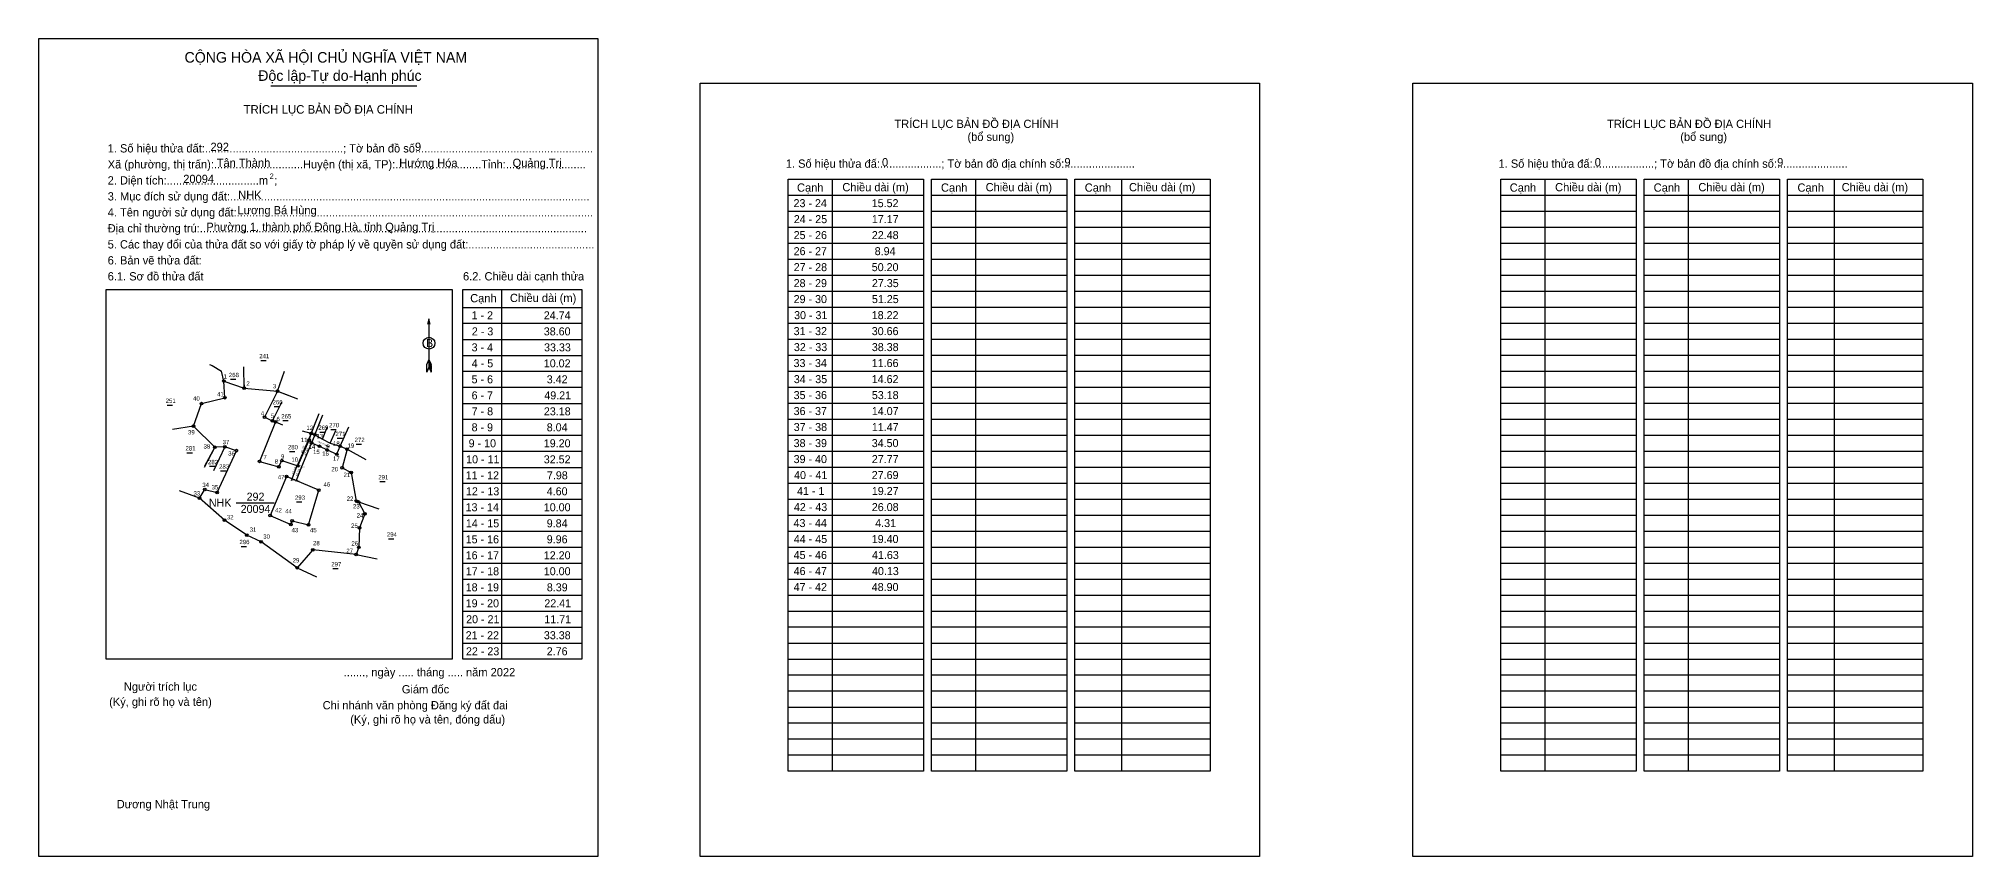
# Model space of a CAD drawing. Extents: x 537810 to 556033, y 1835585 to 1844419.
# Drawn here: x 539531 to 541757, y 1835979 to 1836921 of the extents above; entities that cross this region are included whole.
import ezdxf

# ---------------------------------------------------------------- set-up
doc = ezdxf.new("R2010")
doc.units = 0
for name, color, linetype in [('Level 1', 7, 'Continuous'), ('Level 10', 7, 'Continuous'), ('Level 11', 7, 'Continuous'), ('Level 12', 7, 'Continuous'), ('Level 13', 7, 'Continuous'), ('Level 2', 7, 'Continuous'), ('Level 23', 7, 'Continuous'), ('Level 27', 7, 'Continuous'), ('Level 32', 7, 'Continuous'), ('Level 36', 7, 'Continuous'), ('Level 4', 7, 'Continuous'), ('Level 52', 7, 'Continuous'), ('Level 6', 7, 'Continuous'), ('Level 7', 7, 'Continuous'), ('Level 9', 7, 'Continuous')]:
    doc.layers.add(name, color=color, linetype=linetype)

msp = doc.modelspace()

# ---------------------------------------------------------------- linework, layer by layer
at = {"layer": 'Level 1'}
for p, q in [((539531.3, 1836921.2), (539531.3, 1836921.2)), ((540292.8, 1836869.8), (540292.8, 1836869.8)), ((540444.6, 1836759.4), (540444.6, 1836077.6)), ((540609.6, 1836759.4), (540609.6, 1836077.6)), ((540777.6, 1836759.4), (540777.6, 1836077.6)), ((541265, 1836759.4), (541265, 1836077.6)), ((541430, 1836759.4), (541430, 1836077.6)), ((541598, 1836759.4), (541598, 1836077.6)), ((540394, 1836740.9), (540549.6, 1836740.9)), ((540558.9, 1836740.9), (540714.6, 1836740.9)), ((540723.9, 1836740.9), (540879.6, 1836740.9)), ((541214.3, 1836740.9), (541370, 1836740.9)), ((541379.3, 1836740.9), (541535, 1836740.9)), ((541544.3, 1836740.9), (541699.9, 1836740.9)), ((540394, 1836722.5), (540549.6, 1836722.5)), ((540394, 1836704.1), (540549.6, 1836704.1)), ((540558.9, 1836722.5), (540714.6, 1836722.5)), ((540558.9, 1836704.1), (540714.6, 1836704.1)), ((540723.9, 1836722.5), (540879.6, 1836722.5)), ((540723.9, 1836704.1), (540879.6, 1836704.1)), ((541214.3, 1836722.5), (541370, 1836722.5)), ((541214.3, 1836704.1), (541370, 1836704.1)), ((541379.3, 1836722.5), (541535, 1836722.5)), ((541379.3, 1836704.1), (541535, 1836704.1)), ((541544.3, 1836722.5), (541699.9, 1836722.5)), ((541544.3, 1836704.1), (541699.9, 1836704.1)), ((540394, 1836685.7), (540549.6, 1836685.7)), ((540558.9, 1836685.7), (540714.6, 1836685.7)), ((540723.9, 1836685.7), (540879.6, 1836685.7)), ((541214.3, 1836685.7), (541370, 1836685.7)), ((541379.3, 1836685.7), (541535, 1836685.7)), ((541544.3, 1836685.7), (541699.9, 1836685.7)), ((540394, 1836667.2), (540549.6, 1836667.2)), ((540558.9, 1836667.2), (540714.6, 1836667.2)), ((540723.9, 1836667.2), (540879.6, 1836667.2)), ((541214.3, 1836667.2), (541370, 1836667.2)), ((541379.3, 1836667.2), (541535, 1836667.2)), ((541544.3, 1836667.2), (541699.9, 1836667.2)), ((540394, 1836648.8), (540549.6, 1836648.8)), ((540558.9, 1836648.8), (540714.6, 1836648.8)), ((540723.9, 1836648.8), (540879.6, 1836648.8)), ((541214.3, 1836648.8), (541370, 1836648.8)), ((541379.3, 1836648.8), (541535, 1836648.8)), ((541544.3, 1836648.8), (541699.9, 1836648.8)), ((539608.8, 1836632.3), (539608.8, 1836632.3)), ((540063.9, 1836632.3), (540063.9, 1836206.3)), ((540394, 1836630.4), (540549.6, 1836630.4)), ((540558.9, 1836630.4), (540714.6, 1836630.4)), ((540723.9, 1836630.4), (540879.6, 1836630.4)), ((541214.3, 1836630.4), (541370, 1836630.4)), ((541379.3, 1836630.4), (541535, 1836630.4)), ((541544.3, 1836630.4), (541699.9, 1836630.4)), ((539980.5, 1836598.3), (539980.5, 1836542.6)), ((540019.7, 1836611.7), (540156.3, 1836611.7)), ((540019.7, 1836593.3), (540156.3, 1836593.3)), ((540394, 1836612), (540549.6, 1836612)), ((540394, 1836593.5), (540549.6, 1836593.5)), ((540558.9, 1836612), (540714.6, 1836612)), ((540558.9, 1836593.5), (540714.6, 1836593.5)), ((540723.9, 1836612), (540879.6, 1836612)), ((540723.9, 1836593.5), (540879.6, 1836593.5)), ((541214.3, 1836612), (541370, 1836612)), ((541214.3, 1836593.5), (541370, 1836593.5)), ((541379.3, 1836612), (541535, 1836612)), ((541379.3, 1836593.5), (541535, 1836593.5)), ((541544.3, 1836612), (541699.9, 1836612)), ((541544.3, 1836593.5), (541699.9, 1836593.5)), ((540019.7, 1836574.8), (540156.3, 1836574.8)), ((540394, 1836575.1), (540549.6, 1836575.1)), ((540558.9, 1836575.1), (540714.6, 1836575.1)), ((540723.9, 1836575.1), (540879.6, 1836575.1)), ((541214.3, 1836575.1), (541370, 1836575.1)), ((541379.3, 1836575.1), (541535, 1836575.1)), ((541544.3, 1836575.1), (541699.9, 1836575.1)), ((539978.1, 1836536.9), (539978.2, 1836546.1)), ((539980.5, 1836551.8), (539978.2, 1836546.1)), ((539980.5, 1836551.8), (539982.9, 1836546.1)), ((539980.5, 1836551), (539982.9, 1836545.3)), ((539980.5, 1836550.2), (539982.9, 1836544.5)), ((539980.5, 1836549.4), (539982.9, 1836543.6)), ((539980.5, 1836548.5), (539982.9, 1836542.8)), ((539980.5, 1836547.7), (539982.9, 1836542)), ((539980.5, 1836546.9), (539982.9, 1836541.1)), ((539980.5, 1836546.2), (539983, 1836540.3)), ((539983, 1836536.9), (539982.9, 1836546.1)), ((540019.7, 1836556.4), (540156.3, 1836556.4)), ((540394, 1836556.7), (540549.6, 1836556.7)), ((540558.9, 1836556.7), (540714.6, 1836556.7)), ((540723.9, 1836556.7), (540879.6, 1836556.7)), ((541214.3, 1836556.7), (541370, 1836556.7)), ((541379.3, 1836556.7), (541535, 1836556.7)), ((541544.3, 1836556.7), (541699.9, 1836556.7)), ((539980.5, 1836542.6), (539978.1, 1836536.9)), ((539980.5, 1836545.4), (539983, 1836539.5)), ((539980.5, 1836544.6), (539983, 1836538.7)), ((539980.5, 1836543.8), (539983, 1836537.9)), ((539980.5, 1836542.6), (539983, 1836536.9)), ((540019.7, 1836538), (540156.3, 1836538)), ((540394, 1836538.3), (540549.6, 1836538.3)), ((540558.9, 1836538.3), (540714.6, 1836538.3)), ((540723.9, 1836538.3), (540879.6, 1836538.3)), ((541214.3, 1836538.3), (541370, 1836538.3)), ((541379.3, 1836538.3), (541535, 1836538.3)), ((541544.3, 1836538.3), (541699.9, 1836538.3)), ((540019.7, 1836519.6), (540156.3, 1836519.6)), ((540019.7, 1836501.1), (540156.3, 1836501.1)), ((540394, 1836519.8), (540549.6, 1836519.8)), ((540394, 1836501.4), (540549.6, 1836501.4)), ((540558.9, 1836519.8), (540714.6, 1836519.8)), ((540558.9, 1836501.4), (540714.6, 1836501.4)), ((540723.9, 1836519.8), (540879.6, 1836519.8)), ((540723.9, 1836501.4), (540879.6, 1836501.4)), ((541214.3, 1836519.8), (541370, 1836519.8)), ((541214.3, 1836501.4), (541370, 1836501.4)), ((541379.3, 1836519.8), (541535, 1836519.8)), ((541379.3, 1836501.4), (541535, 1836501.4)), ((541544.3, 1836519.8), (541699.9, 1836519.8)), ((541544.3, 1836501.4), (541699.9, 1836501.4)), ((540019.7, 1836482.7), (540156.3, 1836482.7)), ((540394, 1836483), (540549.6, 1836483)), ((540558.9, 1836483), (540714.6, 1836483)), ((540723.9, 1836483), (540879.6, 1836483)), ((541214.3, 1836483), (541370, 1836483)), ((541379.3, 1836483), (541535, 1836483)), ((541544.3, 1836483), (541699.9, 1836483)), ((540019.7, 1836464.3), (540156.3, 1836464.3)), ((540394, 1836464.6), (540549.6, 1836464.6)), ((540558.9, 1836464.6), (540714.6, 1836464.6)), ((540723.9, 1836464.6), (540879.6, 1836464.6)), ((541214.3, 1836464.6), (541370, 1836464.6)), ((541379.3, 1836464.6), (541535, 1836464.6)), ((541544.3, 1836464.6), (541699.9, 1836464.6)), ((540019.7, 1836445.9), (540156.3, 1836445.9)), ((540394, 1836446.1), (540549.6, 1836446.1)), ((540558.9, 1836446.1), (540714.6, 1836446.1)), ((540723.9, 1836446.1), (540879.6, 1836446.1)), ((541214.3, 1836446.1), (541370, 1836446.1)), ((541379.3, 1836446.1), (541535, 1836446.1)), ((541544.3, 1836446.1), (541699.9, 1836446.1)), ((540019.7, 1836427.4), (540156.3, 1836427.4)), ((540394, 1836427.7), (540549.6, 1836427.7)), ((540558.9, 1836427.7), (540714.6, 1836427.7)), ((540723.9, 1836427.7), (540879.6, 1836427.7)), ((541214.3, 1836427.7), (541370, 1836427.7)), ((541379.3, 1836427.7), (541535, 1836427.7)), ((541544.3, 1836427.7), (541699.9, 1836427.7)), ((540019.7, 1836409), (540156.3, 1836409)), ((540019.7, 1836390.6), (540156.3, 1836390.6)), ((540394, 1836409.3), (540549.6, 1836409.3)), ((540394, 1836390.9), (540549.6, 1836390.9)), ((540558.9, 1836409.3), (540714.6, 1836409.3)), ((540558.9, 1836390.9), (540714.6, 1836390.9)), ((540723.9, 1836409.3), (540879.6, 1836409.3)), ((540723.9, 1836390.9), (540879.6, 1836390.9)), ((541214.3, 1836409.3), (541370, 1836409.3)), ((541214.3, 1836390.9), (541370, 1836390.9)), ((541379.3, 1836409.3), (541535, 1836409.3)), ((541379.3, 1836390.9), (541535, 1836390.9)), ((541544.3, 1836409.3), (541699.9, 1836409.3)), ((541544.3, 1836390.9), (541699.9, 1836390.9)), ((540019.7, 1836372.2), (540156.3, 1836372.2)), ((540394, 1836372.4), (540549.6, 1836372.4)), ((540558.9, 1836372.4), (540714.6, 1836372.4)), ((540723.9, 1836372.4), (540879.6, 1836372.4)), ((541214.3, 1836372.4), (541370, 1836372.4)), ((541379.3, 1836372.4), (541535, 1836372.4)), ((541544.3, 1836372.4), (541699.9, 1836372.4)), ((540019.7, 1836353.7), (540156.3, 1836353.7)), ((540394, 1836354), (540549.6, 1836354)), ((540558.9, 1836354), (540714.6, 1836354)), ((540723.9, 1836354), (540879.6, 1836354)), ((541214.3, 1836354), (541370, 1836354)), ((541379.3, 1836354), (541535, 1836354)), ((541544.3, 1836354), (541699.9, 1836354)), ((540019.7, 1836335.3), (540156.3, 1836335.3)), ((540394, 1836335.6), (540549.6, 1836335.6)), ((540558.9, 1836335.6), (540714.6, 1836335.6)), ((540723.9, 1836335.6), (540879.6, 1836335.6)), ((541214.3, 1836335.6), (541370, 1836335.6)), ((541379.3, 1836335.6), (541535, 1836335.6)), ((541544.3, 1836335.6), (541699.9, 1836335.6)), ((540019.7, 1836316.9), (540156.3, 1836316.9)), ((540394, 1836317.2), (540549.6, 1836317.2)), ((540558.9, 1836317.2), (540714.6, 1836317.2)), ((540723.9, 1836317.2), (540879.6, 1836317.2)), ((541214.3, 1836317.2), (541370, 1836317.2)), ((541379.3, 1836317.2), (541535, 1836317.2)), ((541544.3, 1836317.2), (541699.9, 1836317.2)), ((540019.7, 1836298.5), (540156.3, 1836298.5)), ((540019.7, 1836280), (540156.3, 1836280)), ((540394, 1836298.7), (540549.6, 1836298.7)), ((540394, 1836280.3), (540549.6, 1836280.3)), ((540558.9, 1836298.7), (540714.6, 1836298.7)), ((540558.9, 1836280.3), (540714.6, 1836280.3)), ((540723.9, 1836298.7), (540879.6, 1836298.7)), ((540723.9, 1836280.3), (540879.6, 1836280.3)), ((541214.3, 1836298.7), (541370, 1836298.7)), ((541214.3, 1836280.3), (541370, 1836280.3)), ((541379.3, 1836298.7), (541535, 1836298.7)), ((541379.3, 1836280.3), (541535, 1836280.3)), ((541544.3, 1836298.7), (541699.9, 1836298.7)), ((541544.3, 1836280.3), (541699.9, 1836280.3)), ((540019.7, 1836261.6), (540156.3, 1836261.6)), ((540394, 1836261.9), (540549.6, 1836261.9)), ((540558.9, 1836261.9), (540714.6, 1836261.9)), ((540723.9, 1836261.9), (540879.6, 1836261.9)), ((541214.3, 1836261.9), (541370, 1836261.9)), ((541379.3, 1836261.9), (541535, 1836261.9)), ((541544.3, 1836261.9), (541699.9, 1836261.9)), ((540019.7, 1836243.2), (540156.3, 1836243.2)), ((540394, 1836243.5), (540549.6, 1836243.5)), ((540558.9, 1836243.5), (540714.6, 1836243.5)), ((540723.9, 1836243.5), (540879.6, 1836243.5)), ((541214.3, 1836243.5), (541370, 1836243.5)), ((541379.3, 1836243.5), (541535, 1836243.5)), ((541544.3, 1836243.5), (541699.9, 1836243.5)), ((540019.7, 1836224.8), (540156.3, 1836224.8)), ((540394, 1836225), (540549.6, 1836225)), ((540558.9, 1836225), (540714.6, 1836225)), ((540723.9, 1836225), (540879.6, 1836225)), ((541214.3, 1836225), (541370, 1836225)), ((541379.3, 1836225), (541535, 1836225)), ((541544.3, 1836225), (541699.9, 1836225)), ((540007.4, 1836206.3), (540007.4, 1836206.3)), ((540394, 1836206.6), (540549.6, 1836206.6)), ((540558.9, 1836206.6), (540714.6, 1836206.6)), ((540723.9, 1836206.6), (540879.6, 1836206.6)), ((541214.3, 1836206.6), (541370, 1836206.6)), ((541379.3, 1836206.6), (541535, 1836206.6)), ((541544.3, 1836206.6), (541699.9, 1836206.6)), ((540394, 1836188.2), (540549.6, 1836188.2)), ((540394, 1836169.8), (540549.6, 1836169.8)), ((540558.9, 1836188.2), (540714.6, 1836188.2)), ((540558.9, 1836169.8), (540714.6, 1836169.8)), ((540723.9, 1836188.2), (540879.6, 1836188.2)), ((540723.9, 1836169.8), (540879.6, 1836169.8)), ((541214.3, 1836188.2), (541370, 1836188.2)), ((541214.3, 1836169.8), (541370, 1836169.8)), ((541379.3, 1836188.2), (541535, 1836188.2)), ((541379.3, 1836169.8), (541535, 1836169.8)), ((541544.3, 1836188.2), (541699.9, 1836188.2)), ((541544.3, 1836169.8), (541699.9, 1836169.8)), ((540394, 1836151.3), (540549.6, 1836151.3)), ((540558.9, 1836151.3), (540714.6, 1836151.3)), ((540723.9, 1836151.3), (540879.6, 1836151.3)), ((541214.3, 1836151.3), (541370, 1836151.3)), ((541379.3, 1836151.3), (541535, 1836151.3)), ((541544.3, 1836151.3), (541699.9, 1836151.3)), ((540394, 1836132.9), (540549.6, 1836132.9)), ((540558.9, 1836132.9), (540714.6, 1836132.9)), ((540723.9, 1836132.9), (540879.6, 1836132.9)), ((541214.3, 1836132.9), (541370, 1836132.9)), ((541379.3, 1836132.9), (541535, 1836132.9)), ((541544.3, 1836132.9), (541699.9, 1836132.9)), ((540394, 1836114.5), (540549.6, 1836114.5)), ((540558.9, 1836114.5), (540714.6, 1836114.5)), ((540723.9, 1836114.5), (540879.6, 1836114.5)), ((541214.3, 1836114.5), (541370, 1836114.5)), ((541379.3, 1836114.5), (541535, 1836114.5)), ((541544.3, 1836114.5), (541699.9, 1836114.5)), ((540394, 1836096.1), (540549.6, 1836096.1)), ((540558.9, 1836096.1), (540714.6, 1836096.1)), ((540723.9, 1836096.1), (540879.6, 1836096.1)), ((541214.3, 1836096.1), (541370, 1836096.1)), ((541379.3, 1836096.1), (541535, 1836096.1)), ((541544.3, 1836096.1), (541699.9, 1836096.1)), ((540175.1, 1835979.3), (540175.1, 1835979.3)), ((540936.7, 1835979.3), (540936.7, 1835979.3))]:
    msp.add_line(p, q, dxfattribs=at)
for points in [[(540394, 1836759.4), (540549.6, 1836759.4), (540549.6, 1836077.6), (540394, 1836077.6)], [(540558.9, 1836759.4), (540714.6, 1836759.4), (540714.6, 1836077.6), (540558.9, 1836077.6)], [(540723.9, 1836759.4), (540879.6, 1836759.4), (540879.6, 1836077.6), (540723.9, 1836077.6)], [(541214.3, 1836759.4), (541370, 1836759.4), (541370, 1836077.6), (541214.3, 1836077.6)], [(541379.3, 1836759.4), (541535, 1836759.4), (541535, 1836077.6), (541379.3, 1836077.6)], [(541544.3, 1836759.4), (541699.9, 1836759.4), (541699.9, 1836077.6), (541544.3, 1836077.6)], [(539608.8, 1836632.3), (540007.4, 1836632.3), (540007.4, 1836206.3), (539608.8, 1836206.3)], [(540019.7, 1836632.3), (540156.3, 1836632.3), (540156.3, 1836206.3), (540019.7, 1836206.3)]]:
    msp.add_lwpolyline(points, close=True, dxfattribs=at)
msp.add_lwpolyline([(539982.1, 1836592.4), (539980.5, 1836598.3), (539979, 1836592.4)], dxfattribs=at)
msp.add_circle((539980.6, 1836570.4), 6.8, dxfattribs=at)
at = {"layer": 'Level 10'}
for p, q in [((539844.8, 1836466.5), (539828.6, 1836428.4)), ((539849.2, 1836465), (539833.2, 1836426.2)), ((539849.2, 1836465), (539857.8, 1836459.8)), ((539857.8, 1836459.8), (539866.8, 1836455.2)), ((539734.1, 1836450.5), (539721.6, 1836427.4)), ((539745.5, 1836451.1), (539732.5, 1836423.4)), ((539866.8, 1836455.2), (539878.4, 1836451.6)), ((539822.4, 1836412.1), (539828.6, 1836428.4)), ((539833.2, 1836426.2), (539827.2, 1836411))]:
    msp.add_line(p, q, dxfattribs=at)
for points in [[(539745.7, 1836507.6), (539744.4, 1836526.8), (539767.8, 1836518.7), (539806.2, 1836515.1), (539791.4, 1836485.2), (539800.5, 1836481), (539803.8, 1836479.9), (539785.4, 1836434.3), (539807.7, 1836427.9), (539811.3, 1836435.1), (539829.5, 1836429), (539842.6, 1836458.8), (539844.8, 1836466.5), (539849.2, 1836465), (539845.4, 1836455.7), (539854.4, 1836451.6), (539863.4, 1836447.4), (539874.5, 1836442.4), (539878.4, 1836451.6), (539886.2, 1836448.4), (539880.5, 1836426.8), (539890.9, 1836421.5), (539896.9, 1836388.6), (539899.4, 1836387.5), (539906.7, 1836373.8), (539900.6, 1836357.8), (539899.7, 1836335.3), (539896.7, 1836326.9), (539846.8, 1836332.4), (539828.8, 1836311.8), (539787.2, 1836341.7), (539770.7, 1836349.3), (539745.3, 1836366.5), (539716.4, 1836391.8), (539722.4, 1836401.8), (539736.6, 1836398.4), (539758.8, 1836446.6), (539745.5, 1836451.1), (539734.1, 1836450.5), (539709.5, 1836474.7), (539718.8, 1836500.8)], [(539797.7, 1836371.9), (539821.6, 1836361.6), (539823, 1836365.7), (539841.9, 1836361.1), (539853.6, 1836401.1), (539816.7, 1836416.9)]]:
    msp.add_lwpolyline(points, close=True, dxfattribs=at)
at = {"layer": 'Level 11'}
for centre in [(539744.4, 1836526.8), (539718.8, 1836500.8), (539745.7, 1836507.6), (539745.7, 1836507.6), (539767.8, 1836518.7), (539806.2, 1836515.1), (539791.4, 1836485.2), (539800.5, 1836481), (539803.8, 1836479.9), (539709.5, 1836474.7), (539842.6, 1836458.8), (539844.8, 1836466.5), (539845.4, 1836455.7), (539849.2, 1836465), (539734.1, 1836450.5), (539745.5, 1836451.1), (539758.8, 1836446.6), (539785.4, 1836434.3), (539811.3, 1836435.1), (539854.4, 1836451.6), (539863.4, 1836447.4), (539874.5, 1836442.4), (539878.4, 1836451.6), (539886.2, 1836448.4), (539807.7, 1836427.9), (539816.7, 1836416.9), (539829.5, 1836429), (539880.5, 1836426.8), (539890.9, 1836421.5), (539716.4, 1836391.8), (539722.4, 1836401.8), (539736.6, 1836398.4), (539853.6, 1836401.1), (539896.9, 1836388.6), (539745.3, 1836366.5), (539797.7, 1836371.9), (539797.7, 1836371.9), (539899.4, 1836387.5), (539906.7, 1836373.8), (539770.7, 1836349.3), (539821.6, 1836361.6), (539823, 1836365.7), (539841.9, 1836361.1), (539900.6, 1836357.8), (539787.2, 1836341.7), (539846.8, 1836332.4), (539896.7, 1836326.9), (539899.7, 1836335.3), (539828.8, 1836311.8)]:
    msp.add_circle(centre, 1.54, dxfattribs=at)
at = {"layer": 'Level 13'}
for p, q in [((539798.4, 1836866.7), (539966.5, 1836866.7)), ((539862.2, 1836452.7), (539865.7, 1836451.1))]:
    msp.add_line(p, q, dxfattribs=at)
at = {"layer": 'Level 2'}
for points in [[(539531.3, 1836921.2), (540175.1, 1836921.2), (540175.1, 1835979.3), (539531.3, 1835979.3)], [(540292.8, 1836869.8), (540936.7, 1836869.8), (540936.7, 1835979.3), (540292.8, 1835979.3)], [(541113.2, 1836869.8), (541757.1, 1836869.8), (541757.1, 1835979.3), (541113.2, 1835979.3)]]:
    msp.add_lwpolyline(points, close=True, dxfattribs=at)
at = {"layer": 'Level 23'}
for p, q in [((539850.4, 1836480.4), (539844.8, 1836466.5)), ((539849.2, 1836465), (539854.8, 1836478.9))]:
    msp.add_line(p, q, dxfattribs=at)
msp.add_lwpolyline([(539806.2, 1836515.1), (539815.5, 1836511.6), (539820.3, 1836509.8)], dxfattribs=at)
at = {"layer": 'Level 27'}
for p, q in [((539744.4, 1836526.8), (539741.8, 1836538.3)), ((539767.8, 1836518.7), (539767.4, 1836543.2)), ((539806.2, 1836515.1), (539814.3, 1836538.3)), ((539800.5, 1836481), (539811.4, 1836503.1)), ((539806.2, 1836515.1), (539829.2, 1836506.4)), ((539803.8, 1836479.9), (539812.1, 1836476.4)), ((539844.8, 1836466.5), (539854, 1836489.3)), ((539849.2, 1836465), (539858.4, 1836487.7)), ((539709.5, 1836474.7), (539685.2, 1836470.9)), ((539844.8, 1836466.5), (539835.1, 1836469.2)), ((539857.8, 1836459.8), (539863.8, 1836474.3)), ((539866.8, 1836455.2), (539873.3, 1836469.9)), ((539878.4, 1836451.6), (539888.3, 1836474)), ((539734.1, 1836450.5), (539722.3, 1836428.9)), ((539886.2, 1836448.4), (539907.7, 1836436.6)), ((539716.4, 1836391.8), (539693.5, 1836400.5)), ((539899.4, 1836387.5), (539922.7, 1836379.7)), ((539896.7, 1836326.9), (539920.8, 1836322.1)), ((539828.8, 1836311.8), (539851.1, 1836301.4))]:
    msp.add_line(p, q, dxfattribs=at)
at = {"layer": 'Level 32'}
msp.add_line((539767.7, 1836522.6), (539767.8, 1836518.7), dxfattribs=at)
msp.add_lwpolyline([(539728, 1836546), (539730.8, 1836544.8), (539741.8, 1836538.3)], dxfattribs=at)
at = {"layer": 'Level 7'}
for p, q in [((539844.4, 1836465.8), (539844.4, 1836465.8)), ((539848.7, 1836463.9), (539848.7, 1836463.9)), ((539822.4, 1836412.1), (539822.4, 1836412.1)), ((539828.6, 1836428.4), (539828.6, 1836428.4)), ((539833.2, 1836426.2), (539833.2, 1836426.2)), ((539827.2, 1836411), (539827.2, 1836411))]:
    msp.add_line(p, q, dxfattribs=at)
at = {"layer": 'Level 9'}
for p, q in [((539787, 1836550.5), (539793.3, 1836550.5)), ((539752, 1836528.9), (539758.3, 1836528.9)), ((539679.2, 1836499.1), (539685.5, 1836499.1)), ((539802.2, 1836497.6), (539808.6, 1836497.6)), ((539812.2, 1836481.2), (539818.5, 1836481.2)), ((539854.9, 1836468.1), (539861.2, 1836468.1)), ((539867.4, 1836471), (539873.7, 1836471)), ((539874.7, 1836460.9), (539881, 1836460.9)), ((539702, 1836444.3), (539708.3, 1836444.3)), ((539819.9, 1836445.6), (539826.3, 1836445.6)), ((539896.7, 1836454.1), (539903, 1836454.1)), ((539728, 1836428.6), (539734.3, 1836428.6)), ((539740.7, 1836423.4), (539747, 1836423.4)), ((539923.9, 1836411.1), (539930.3, 1836411.1)), ((539758.6, 1836386.6), (539802.4, 1836386.6)), ((539827.9, 1836387.6), (539834.3, 1836387.6)), ((539764.2, 1836336.4), (539770.5, 1836336.4)), ((539933.8, 1836345), (539940.1, 1836345)), ((539869.7, 1836310.8), (539876, 1836310.8))]:
    msp.add_line(p, q, dxfattribs=at)

# ---------------------------------------------------------------- texts
at = {"layer": 'Level 1'}
for s, height, p in [('TRÍCH LỤC BẢN ĐỒ ĐỊA CHÍNH', 9.827, (539767.1, 1836834.8)), ('TRÍCH LỤC BẢN ĐỒ ĐỊA CHÍNH', 9.52, (540516.3, 1836818.3)), ('(bổ sung)', 9.52, (540600.4, 1836803.4)), ('TRÍCH LỤC BẢN ĐỒ ĐỊA CHÍNH', 9.52, (541336.6, 1836818.3)), ('(bổ sung)', 9.52, (541420.9, 1836803.4)), ('1. Số hiệu thửa đất:.............................................; Tờ bản đồ số:.........................................................', 9.5197, (539610.7, 1836790.1)), ('Xã (phường, thị trấn):.............................Huyện (thị xã, TP):............................Tỉnh:..........................', 9.5197, (539610.7, 1836771.7)), ('1. Số hiệu thửa đấ:....................; Tờ bản đồ địa chính số:.......................', 9.52, (540391.3, 1836772.5)), ('1. Số hiệu thửa đấ:....................; Tờ bản đồ địa chính số:.......................', 9.52, (541211.7, 1836772.5)), ('2. Diện tích:..............................m  ;', 9.52, (539610.7, 1836753.2)), ('2', 6.14, (539797.1, 1836759.7)), ('Cạnh', 9.52, (540404.2, 1836744.9)), ('Chiều dài (m)', 9.52, (540456.4, 1836745.4)), ('Cạnh', 9.52, (540569.9, 1836744.9)), ('Chiều dài (m)', 9.52, (540621.3, 1836745.4)), ('Cạnh', 9.52, (540735.4, 1836744.9)), ('Chiều dài (m)', 9.52, (540786.3, 1836745.4)), ('Cạnh', 9.52, (541224.6, 1836744.9)), ('Chiều dài (m)', 9.52, (541276.8, 1836745.4)), ('Cạnh', 9.52, (541390.3, 1836744.9)), ('Chiều dài (m)', 9.52, (541441.7, 1836745.4)), ('Cạnh', 9.52, (541555.8, 1836744.9)), ('Chiều dài (m)', 9.52, (541606.7, 1836745.4)), ('4. Tên người sử dụng đất:....................................................................................................................', 9.5197, (539610.7, 1836716.4)), ('3. Mục đích sử dụng đất:.....................................................................................................................', 9.5197, (539610.7, 1836734.8)), ('Địa chỉ thường trú:..............................................................................................................................', 9.5197, (539610.7, 1836698)), ('5. Các thay đổi của thửa đất so với giấy tờ pháp lý về quyền sử dụng đất:.........................................', 9.5197, (539610.7, 1836679.5)), ('6. Bản vẽ thửa đất:', 9.52, (539610.7, 1836661.1)), ('6.1. Sơ đồ thửa đất', 9.52, (539610.7, 1836642.7)), ('6.2. Chiều dài cạnh thửa', 9.52, (540019.7, 1836642.7)), ('Cạnh', 9.52, (540028, 1836617.5)), ('Chiều dài (m)', 9.52, (540073.7, 1836617.8)), ('B', 9.21, (539977.1, 1836565.9)), ('......., ngày ..... tháng ..... năm 2022', 9.52, (539882.4, 1836186.7)), ('Người trích lục', 9.52, (539629.4, 1836170.1)), ('Giám đốc', 9.52, (539949.3, 1836167)), ('(Ký, ghi rõ họ và tên)', 9.52, (539612.4, 1836152.6)), ('Chi nhánh văn phòng Đăng ký đất đai', 9.52, (539858.2, 1836148.6)), ('(Ký, ghi rõ họ và tên, đóng dấu)', 9.52, (539889.9, 1836132.3)), ('Dương Nhật Trung', 9.52, (539621.1, 1836034.7))]:
    msp.add_text(s, height=height, dxfattribs=at).set_placement(p)
at = {"layer": 'Level 10'}
for s, rotation, p in [('41.37', 66.9802, (539834.9, 1836443.7)), ('41.90', 67.6588, (539839, 1836440.8)), ('17.48', 68.9216, (539824.8, 1836419)), ('16.39', 68.5408, (539829.3, 1836416.8))]:
    msp.add_text(s, height=2.5, rotation=rotation, dxfattribs=at).set_placement(p)
at = {"layer": 'Level 12'}
for s, p in [('p43', (539844.4, 1836465.8)), ('p42', (539848.7, 1836463.9)), ('p47', (539822.4, 1836412.1)), ('p46', (539827.2, 1836411)), ('p44', (539828.6, 1836428.4)), ('p45', (539833.2, 1836426.2))]:
    msp.add_text(s, height=1.8, dxfattribs=at).set_placement(p)
at = {"layer": 'Level 13'}
for s, height, p in [('CỘNG HÒA XÃ HỘI CHỦ NGHĨA VIỆT NAM', 12.161, (539699.2, 1836893.6)), ('Độc lập-Tự do-Hạnh phúc', 12.161, (539784, 1836872.6)), ('NHK', 9.21, (539727.2, 1836382)), ('292', 9.21, (539770.6, 1836389)), ('20094', 9.21, (539763.8, 1836374.9))]:
    msp.add_text(s, height=height, dxfattribs=at).set_placement(p)
msp.add_text('306', height=1.7, rotation=335.1474, dxfattribs=at).set_placement((539862.6, 1836453))
at = {"layer": 'Level 2'}
msp.add_text('ONT+CLN', height=1.7, rotation=335.1474, dxfattribs=at).set_placement((539852.2, 1836456.4))
at = {"layer": 'Level 36'}
for s, p in [('241', (539785.2, 1836553)), ('268', (539750.2, 1836531.3)), ('251', (539677.5, 1836501.6)), ('266', (539800.5, 1836500)), ('265', (539810.5, 1836483.7)), ('269', (539853.2, 1836470.6)), ('270', (539865.6, 1836473.5)), ('271', (539872.9, 1836463.4)), ('272', (539894.9, 1836456.5)), ('281', (539700.3, 1836446.8)), ('282', (539726.2, 1836431)), ('280', (539818.2, 1836448.1)), ('283', (539739, 1836425.9)), ('291', (539922.2, 1836413.5)), ('293', (539826.3, 1836390.1)), ('294', (539932.1, 1836347.5)), ('296', (539762.4, 1836338.9)), ('297', (539868.1, 1836313.3))]:
    msp.add_text(s, height=5, dxfattribs=at).set_placement(p)
at = {"layer": 'Level 4'}
msp.add_text('293', height=1.7, rotation=335.1474, dxfattribs=at).set_placement((539861.5, 1836450.6))
at = {"layer": 'Level 52'}
for s, p in [('23 - 24', (540400.2, 1836727.1)), ('15.52', (540490.2, 1836727.1)), ('24 - 25', (540400.5, 1836708.7)), ('17.17', (540490.3, 1836708.7)), ('25 - 26', (540400.3, 1836690.3)), ('26 - 27', (540400.3, 1836671.8)), ('22.48', (540490.3, 1836690.3)), ('8.94', (540493.6, 1836671.8)), ('27 - 28', (540400.4, 1836653.4)), ('50.20', (540490.2, 1836653.4)), ('28 - 29', (540400.3, 1836635)), ('27.35', (540490.4, 1836635)), ('29 - 30', (540400.3, 1836616.6)), ('51.25', (540490.4, 1836616.6)), ('1 - 2', (540029.6, 1836597.9)), ('24.74', (540112.7, 1836597.9)), ('30 - 31', (540400.8, 1836598.1)), ('18.22', (540490.2, 1836598.1)), ('3 - 4', (540029.6, 1836561)), ('2 - 3', (540029.9, 1836579.4)), ('38.60', (540112.7, 1836579.4)), ('33.33', (540113, 1836561)), ('31 - 32', (540400.3, 1836579.7)), ('32 - 33', (540400.6, 1836561.3)), ('30.66', (540490.2, 1836579.7)), ('38.38', (540490.3, 1836561.3)), ('4 - 5', (540029.8, 1836542.6)), ('10.02', (540112.7, 1836542.6)), ('33 - 34', (540400.2, 1836542.9)), ('11.66', (540490.2, 1836542.9)), ('5 - 6', (540029.6, 1836524.2)), ('3.42', (540116.1, 1836524.2)), ('34 - 35', (540400.5, 1836524.4)), ('14.62', (540490.2, 1836524.4)), ('6 - 7', (540029.6, 1836505.7)), ('49.21', (540113.3, 1836505.7)), ('35 - 36', (540400.3, 1836506)), ('53.18', (540490.3, 1836506)), ('7 - 8', (540029.7, 1836487.3)), ('23.18', (540112.8, 1836487.3)), ('36 - 37', (540400.3, 1836487.6)), ('14.07', (540490.3, 1836487.6)), ('9 - 10', (540026.2, 1836450.5)), ('8 - 9', (540029.6, 1836468.9)), ('19.20', (540112.7, 1836450.5)), ('8.04', (540116.1, 1836468.9)), ('38 - 39', (540400.3, 1836450.7)), ('37 - 38', (540400.4, 1836469.2)), ('34.50', (540490.2, 1836450.7)), ('11.47', (540490.3, 1836469.2)), ('10 - 11', (540023.3, 1836432)), ('32.52', (540112.7, 1836432)), ('39 - 40', (540400.3, 1836432.3)), ('27.77', (540490.3, 1836432.3)), ('11 - 12', (540022.8, 1836413.6)), ('7.98', (540116.3, 1836413.6)), ('40 - 41', (540400.8, 1836413.9)), ('27.69', (540490.2, 1836413.9)), ('12 - 13', (540023.1, 1836395.2)), ('4.60', (540116.1, 1836395.2)), ('41 - 1', (540404.2, 1836395.5)), ('19.27', (540490.3, 1836395.5)), ('13 - 14', (540022.7, 1836376.8)), ('14 - 15', (540023, 1836358.3)), ('10.00', (540112.7, 1836376.8)), ('9.84', (540116.1, 1836358.3)), ('43 - 44', (540400.2, 1836358.6)), ('42 - 43', (540400.6, 1836377)), ('26.08', (540490.3, 1836377)), ('4.31', (540494.2, 1836358.6)), ('15 - 16', (540022.8, 1836339.9)), ('9.96', (540116.1, 1836339.9)), ('44 - 45', (540400.5, 1836340.2)), ('19.40', (540490.2, 1836340.2)), ('16 - 17', (540022.8, 1836321.5)), ('12.20', (540112.7, 1836321.5)), ('45 - 46', (540400.3, 1836321.8)), ('41.63', (540490.5, 1836321.8)), ('17 - 18', (540022.9, 1836303.1)), ('10.00', (540112.7, 1836303.1)), ('46 - 47', (540400.3, 1836303.3)), ('40.13', (540490.5, 1836303.3)), ('18 - 19', (540022.8, 1836284.6)), ('8.39', (540116.2, 1836284.6)), ('47 - 42', (540400.3, 1836284.9)), ('48.90', (540490.2, 1836284.9)), ('19 - 20', (540022.8, 1836266.2)), ('20 - 21', (540023.3, 1836247.8)), ('22.41', (540113.3, 1836266.2)), ('11.71', (540113.3, 1836247.8)), ('21 - 22', (540022.8, 1836229.4)), ('33.38', (540112.8, 1836229.4)), ('22 - 23', (540023.1, 1836210.9)), ('2.76', (540116.1, 1836210.9))]:
    msp.add_text(s, height=9.21, dxfattribs=at).set_placement(p)
at = {"layer": 'Level 6'}
for s, p in [('292', (539729, 1836791.8)), ('9', (539964.4, 1836791.9)), ('Tân Thành', (539736.3, 1836773.5)), ('Hướng Hóa', (539946.3, 1836773.3)), ('Quảng Trị', (540076.8, 1836773.4)), ('0', (540502, 1836774.1)), ('9', (540712, 1836774.2)), ('0', (541322.4, 1836774.1)), ('9', (541532.4, 1836774.2)), ('20094', (539697.7, 1836754.9)), ('NHK', (539761, 1836736.4)), ('Lương Bá Hùng', (539760.1, 1836718.9)), ('Phường 1, thành phố Đông Hà, tỉnh Quảng Trị', (539724.3, 1836699.7))]:
    msp.add_text(s, height=9.52, dxfattribs=at).set_placement(p)
at = {"layer": 'Level 9'}
for s, p in [('1', (539744.1, 1836529.6)), ('2', (539770.4, 1836521.5)), ('3', (539800.9, 1836518.4)), ('40', (539709, 1836504.2)), ('41', (539736.6, 1836509.1)), ('4', (539786.9, 1836487)), ('5', (539798.5, 1836484.2)), ('6', (539805, 1836480.6)), ('39', (539703.2, 1836465.3)), ('37', (539743, 1836454)), ('11', (539833.1, 1836456.6)), ('12', (539839.5, 1836470.5)), ('13', (539851.1, 1836460.9)), ('18', (539870.1, 1836452.4)), ('38', (539721.1, 1836449)), ('36', (539749.4, 1836440.9)), ('7', (539790, 1836436.7)), ('8', (539803, 1836431.7)), ('9', (539810.1, 1836437.3)), ('10', (539822.2, 1836433.8)), ('14', (539842, 1836448.7)), ('15', (539847.1, 1836442.7)), ('16', (539857.6, 1836440.7)), ('17', (539870, 1836434.9)), ('19', (539886.8, 1836449.9)), ('47', (539806.5, 1836413.6)), ('20', (539868.2, 1836422.8)), ('21', (539882.2, 1836416.3)), ('33', (539709.5, 1836395)), ('34', (539719.6, 1836404.7)), ('35', (539730.3, 1836402)), ('46', (539859.2, 1836405.3)), ('22', (539885.9, 1836388.8)), ('32', (539747.9, 1836367.5)), ('42', (539803.5, 1836375.6)), ('44', (539815, 1836374.3)), ('23', (539893.1, 1836380)), ('24', (539897.3, 1836369.6)), ('31', (539774.1, 1836353.2)), ('30', (539789.8, 1836345.2)), ('43', (539822.4, 1836352.6)), ('45', (539843.6, 1836352.6)), ('25', (539890.9, 1836357.7)), ('28', (539847.1, 1836337.6)), ('27', (539885.4, 1836328.7)), ('26', (539891.3, 1836337.3)), ('29', (539823.7, 1836317.8))]:
    msp.add_text(s, height=5, dxfattribs=at).set_placement(p)

doc.saveas('drawing.dxf')
